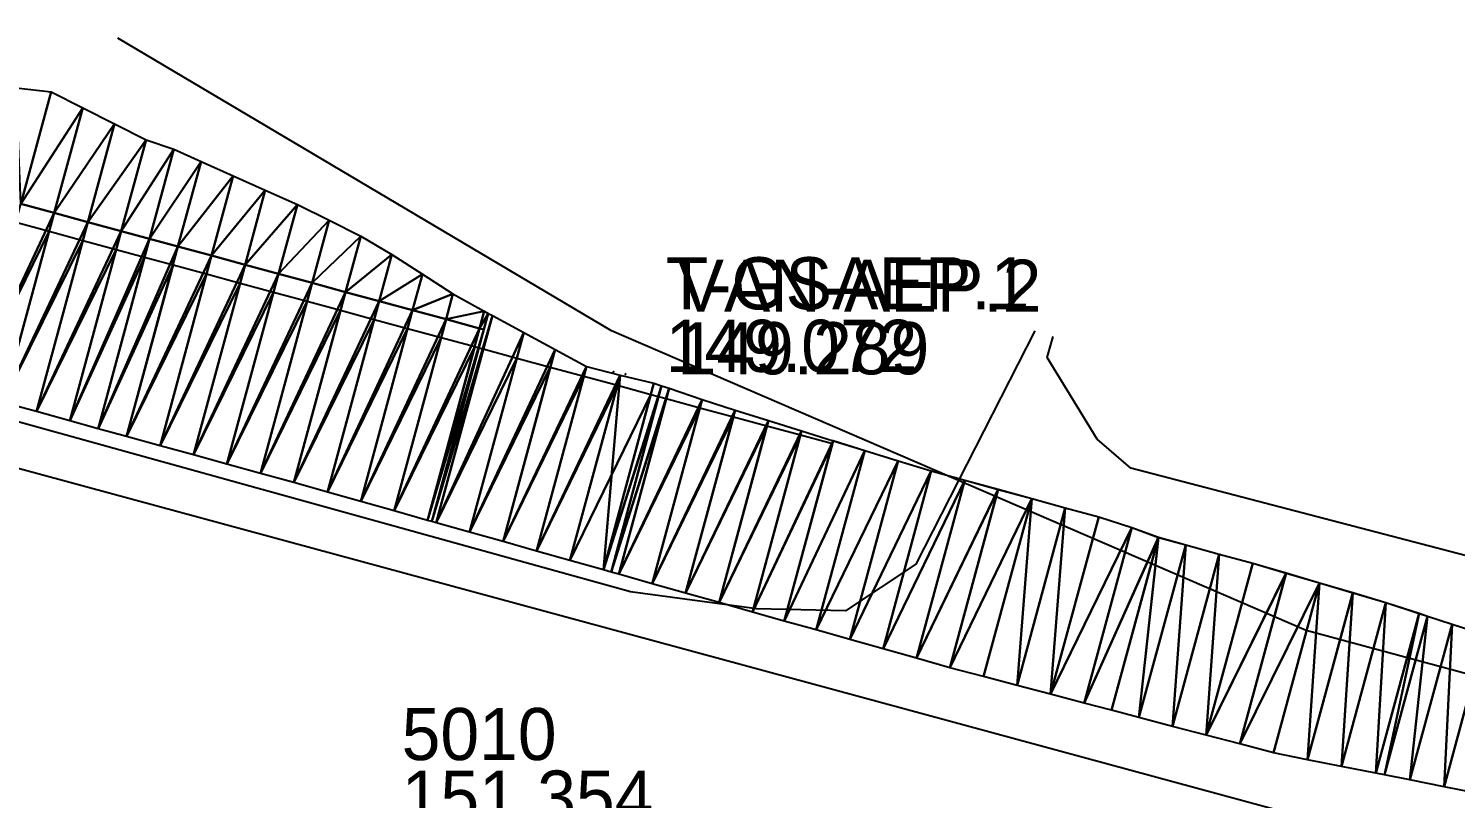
# Model space of a CAD drawing. Header units: metres. Extents: x 1882598 to 1885460, y 3171405 to 3171756.
# Drawn here: x 1884111.3 to 1884152.39, y 3171597.11 to 3171619.27 of the extents above; entities that cross this region are included whole.
import ezdxf

# ---------------------------------------------------------------- set-up
doc = ezdxf.new("R2010")
doc.units = ezdxf.units.M
doc.header["$MEASUREMENT"] = 0
doc.layers.add('00DR-R_HTA_Cl A', color=7, linetype='Continuous', true_color=0xcc0000)
doc.layers.add('Triangles surfaces projet', color=7, linetype='Continuous', true_color=0x848484)
for name, color, linetype in [('Ass - 29_EP IndA - Polyligne fil d_eau', 5, 'Continuous'), ('pntelev', 2, 'Continuous'), ('pntno', 3, 'Continuous'), ('Route - 27-28_RD561 IndG - Axe', 1, 'Continuous')]:
    doc.layers.add(name, color=color, linetype=linetype)

msp = doc.modelspace()

# ---------------------------------------------------------------- linework, layer by layer
for p in [(1884128.142, 3171609.387, 149.072), (1884128.484, 3171609.317, 149.289)]:
    msp.add_point(p)
at = {"layer": '00DR-R_HTA_Cl A'}
for points in [[(1884140.277, 3171610.57, 149.882), (1884136.851, 3171603.855, 149.912), (1884134.819, 3171602.511, 149.943), (1884132.256, 3171602.571, 150.138), (1884128.626, 3171603.053, 150.295), (1884107.67, 3171608.875, 150.512), (1884091.849, 3171613.414, 150.792), (1884073.796, 3171618.552, 150.837), (1884047.812, 3171625.888, 151.097), (1884023.878, 3171632.74, 151.242), (1884015.443, 3171635.257, 151.2), (1884008.357, 3171637.466, 151.195), (1884002.02, 3171639.346, 151.252), (1883996.948, 3171640.747, 151.278), (1883973.83, 3171647.563, 151.576), (1883938.033, 3171657.516, 151.837), (1883928.705, 3171660.207, 152.712)], [(1884474.923, 3171538.231, 151.553), (1884466.633, 3171542.768, 150.231), (1884459.923, 3171543.1, 150.188), (1884455.015, 3171543.499, 150.408), (1884305.041, 3171567.617, 149.86), (1884301.965, 3171568.264, 150.033), (1884294.126, 3171571.412, 150.29), (1884284.148, 3171573.469, 150.247), (1884275.049, 3171575.164, 150.223), (1884267.316, 3171576.703, 150.284), (1884261.119, 3171578.138, 150.314), (1884244.06, 3171583.571, 149.844), (1884240.424, 3171584.486, 149.763), (1884232.902, 3171586.519, 149.756), (1884221.492, 3171588.982, 149.993), (1884219.336, 3171587.253, 149.943), (1884211.396, 3171588.405, 150.219), (1884206.944, 3171589.932, 150.611), (1884143.037, 3171606.619, 149.729), (1884142.069, 3171607.454, 149.847), (1884140.625, 3171609.798, 149.801), (1884140.798, 3171610.401, 149.853)]]:
    msp.add_polyline3d(points, dxfattribs=at)
at = {"layer": 'Ass - 29_EP IndA - Polyligne fil d_eau'}
msp.add_line((1884128.085, 3171610.57, 147.976), (1884113.865, 3171618.988, 147.78), dxfattribs=at)
msp.add_polyline3d([(1884211.215, 3171571.384, 148.45), (1884195.152, 3171589.59, 148.321), (1884164.893, 3171597.401, 148.172), (1884148.089, 3171601.948, 148.085), (1884128.085, 3171610.57, 147.976)], dxfattribs=at)
at = {"layer": 'Route - 27-28_RD561 IndG - Axe'}
msp.add_line((1883921.327, 3171658.024), (1884164.823, 3171592.026), dxfattribs=at)
at = {"layer": 'Triangles surfaces projet'}
for points in [[(1884110.94, 3171617.565, 148.415), (1884111.945, 3171617.45, 148.307), (1884111.069, 3171614.222, 150.537), (1884110.94, 3171617.565, 148.415)], [(1884112.856, 3171616.989, 148.438), (1884111.069, 3171614.222, 150.537), (1884111.945, 3171617.45, 148.307), (1884112.856, 3171616.989, 148.438)], [(1884111.069, 3171614.222, 150.537), (1884112.856, 3171616.989, 148.438), (1884112.035, 3171613.96, 150.53), (1884111.069, 3171614.222, 150.537)], [(1884112.035, 3171613.96, 150.53), (1884112.856, 3171616.989, 148.438), (1884113.767, 3171616.528, 148.569), (1884112.035, 3171613.96, 150.53)], [(1884113.767, 3171616.528, 148.569), (1884113, 3171613.699, 150.523), (1884112.035, 3171613.96, 150.53), (1884113.767, 3171616.528, 148.569)], [(1884113.767, 3171616.528, 148.569), (1884114.678, 3171616.066, 148.7), (1884113, 3171613.699, 150.523), (1884113.767, 3171616.528, 148.569)], [(1884113, 3171613.699, 150.523), (1884114.678, 3171616.066, 148.7), (1884113.965, 3171613.437, 150.516), (1884113, 3171613.699, 150.523)], [(1884115.481, 3171615.796, 148.727), (1884113.965, 3171613.437, 150.516), (1884114.678, 3171616.066, 148.7), (1884115.481, 3171615.796, 148.727)], [(1884114.782, 3171613.216, 150.51), (1884113.965, 3171613.437, 150.516), (1884115.481, 3171615.796, 148.727), (1884114.782, 3171613.216, 150.51)], [(1884116.263, 3171615.446, 148.81), (1884114.782, 3171613.216, 150.51), (1884115.481, 3171615.796, 148.727), (1884116.263, 3171615.446, 148.81)], [(1884114.782, 3171613.216, 150.51), (1884116.263, 3171615.446, 148.81), (1884115.599, 3171612.994, 150.504), (1884114.782, 3171613.216, 150.51)], [(1884115.599, 3171612.994, 150.504), (1884116.263, 3171615.446, 148.81), (1884117.187, 3171615.033, 148.907), (1884115.599, 3171612.994, 150.504)], [(1884117.187, 3171615.033, 148.907), (1884116.564, 3171612.733, 150.497), (1884115.599, 3171612.994, 150.504), (1884117.187, 3171615.033, 148.907)], [(1884116.564, 3171612.733, 150.497), (1884117.187, 3171615.033, 148.907), (1884118.112, 3171614.62, 149.005), (1884116.564, 3171612.733, 150.497)], [(1884118.112, 3171614.62, 149.005), (1884117.529, 3171612.471, 150.49), (1884116.564, 3171612.733, 150.497), (1884118.112, 3171614.62, 149.005)], [(1884119.036, 3171614.207, 149.103), (1884117.529, 3171612.471, 150.49), (1884118.112, 3171614.62, 149.005), (1884119.036, 3171614.207, 149.103)], [(1884111.069, 3171614.222, 150.537), (1884112.035, 3171613.96, 150.53), (1884109.592, 3171608.772, 150.678), (1884111.069, 3171614.222, 150.537)], [(1884119.036, 3171614.207, 149.103), (1884118.494, 3171612.209, 150.483), (1884117.529, 3171612.471, 150.49), (1884119.036, 3171614.207, 149.103)], [(1884119.036, 3171614.207, 149.103), (1884119.948, 3171613.75, 149.231), (1884118.494, 3171612.209, 150.483), (1884119.036, 3171614.207, 149.103)], [(1884109.592, 3171608.772, 150.678), (1884112.035, 3171613.96, 150.53), (1884110.557, 3171608.507, 150.671), (1884109.592, 3171608.772, 150.678)], [(1884110.557, 3171608.507, 150.671), (1884112.035, 3171613.96, 150.53), (1884113, 3171613.699, 150.523), (1884110.557, 3171608.507, 150.671)], [(1884111.892, 3171613.434, 150.894), (1884109.592, 3171608.772, 151.028), (1884110.927, 3171613.695, 150.901), (1884111.892, 3171613.434, 150.894)], [(1884111.892, 3171613.434, 150.894), (1884110.557, 3171608.507, 151.021), (1884109.592, 3171608.772, 151.028), (1884111.892, 3171613.434, 150.894)], [(1884113, 3171613.699, 150.523), (1884111.521, 3171608.242, 150.664), (1884110.557, 3171608.507, 150.671), (1884113, 3171613.699, 150.523)], [(1884112.857, 3171613.172, 150.886), (1884110.557, 3171608.507, 151.021), (1884111.892, 3171613.434, 150.894), (1884112.857, 3171613.172, 150.886)], [(1884111.521, 3171608.242, 150.664), (1884113, 3171613.699, 150.523), (1884113.965, 3171613.437, 150.516), (1884111.521, 3171608.242, 150.664)], [(1884111.521, 3171608.242, 150.664), (1884113.965, 3171613.437, 150.516), (1884112.485, 3171607.976, 150.657), (1884111.521, 3171608.242, 150.664)], [(1884113.965, 3171613.437, 150.516), (1884114.782, 3171613.216, 150.51), (1884112.485, 3171607.976, 150.657), (1884113.965, 3171613.437, 150.516)], [(1884118.494, 3171612.209, 150.483), (1884119.948, 3171613.75, 149.231), (1884119.459, 3171611.948, 150.475), (1884118.494, 3171612.209, 150.483)], [(1884119.948, 3171613.75, 149.231), (1884120.86, 3171613.294, 149.358), (1884119.459, 3171611.948, 150.475), (1884119.948, 3171613.75, 149.231)], [(1884110.557, 3171608.507, 151.021), (1884112.857, 3171613.172, 150.886), (1884111.521, 3171608.242, 151.014), (1884110.557, 3171608.507, 151.021)], [(1884113.822, 3171612.911, 150.879), (1884111.521, 3171608.242, 151.014), (1884112.857, 3171613.172, 150.886), (1884113.822, 3171612.911, 150.879)], [(1884112.485, 3171607.976, 150.657), (1884114.782, 3171613.216, 150.51), (1884113.301, 3171607.752, 150.651), (1884112.485, 3171607.976, 150.657)], [(1884113.301, 3171607.752, 150.651), (1884114.782, 3171613.216, 150.51), (1884115.599, 3171612.994, 150.504), (1884113.301, 3171607.752, 150.651)], [(1884113.301, 3171607.752, 150.651), (1884115.599, 3171612.994, 150.504), (1884114.117, 3171607.528, 150.645), (1884113.301, 3171607.752, 150.651)], [(1884114.117, 3171607.528, 150.645), (1884115.599, 3171612.994, 150.504), (1884116.564, 3171612.733, 150.497), (1884114.117, 3171607.528, 150.645)], [(1884120.424, 3171611.686, 150.468), (1884119.459, 3171611.948, 150.475), (1884120.86, 3171613.294, 149.358), (1884120.424, 3171611.686, 150.468)], [(1884121.754, 3171612.77, 149.532), (1884120.424, 3171611.686, 150.468), (1884120.86, 3171613.294, 149.358), (1884121.754, 3171612.77, 149.532)], [(1884111.521, 3171608.242, 151.014), (1884113.822, 3171612.911, 150.879), (1884112.485, 3171607.976, 151.007), (1884111.521, 3171608.242, 151.014)], [(1884114.639, 3171612.689, 150.873), (1884112.485, 3171607.976, 151.007), (1884113.822, 3171612.911, 150.879), (1884114.639, 3171612.689, 150.873)], [(1884112.485, 3171607.976, 151.007), (1884114.639, 3171612.689, 150.873), (1884113.301, 3171607.752, 151.001), (1884112.485, 3171607.976, 151.007)], [(1884115.456, 3171612.468, 150.867), (1884113.301, 3171607.752, 151.001), (1884114.639, 3171612.689, 150.873), (1884115.456, 3171612.468, 150.867)], [(1884114.117, 3171607.528, 150.645), (1884116.564, 3171612.733, 150.497), (1884115.081, 3171607.262, 150.638), (1884114.117, 3171607.528, 150.645)], [(1884115.081, 3171607.262, 150.638), (1884116.564, 3171612.733, 150.497), (1884117.529, 3171612.471, 150.49), (1884115.081, 3171607.262, 150.638)], [(1884120.424, 3171611.686, 150.468), (1884121.754, 3171612.77, 149.532), (1884121.39, 3171611.425, 150.461), (1884120.424, 3171611.686, 150.468)], [(1884122.636, 3171612.201, 149.737), (1884121.39, 3171611.425, 150.461), (1884121.754, 3171612.77, 149.532), (1884122.636, 3171612.201, 149.737)], [(1884113.301, 3171607.752, 151.001), (1884115.456, 3171612.468, 150.867), (1884114.117, 3171607.528, 150.995), (1884113.301, 3171607.752, 151.001)], [(1884116.421, 3171612.206, 150.86), (1884114.117, 3171607.528, 150.995), (1884115.456, 3171612.468, 150.867), (1884116.421, 3171612.206, 150.86)], [(1884114.117, 3171607.528, 150.995), (1884116.421, 3171612.206, 150.86), (1884115.081, 3171607.262, 150.988), (1884114.117, 3171607.528, 150.995)], [(1884115.081, 3171607.262, 150.638), (1884117.529, 3171612.471, 150.49), (1884116.045, 3171606.997, 150.631), (1884115.081, 3171607.262, 150.638)], [(1884117.386, 3171611.945, 150.853), (1884115.081, 3171607.262, 150.988), (1884116.421, 3171612.206, 150.86), (1884117.386, 3171611.945, 150.853)], [(1884117.529, 3171612.471, 150.49), (1884118.494, 3171612.209, 150.483), (1884116.045, 3171606.997, 150.631), (1884117.529, 3171612.471, 150.49)], [(1884118.494, 3171612.209, 150.483), (1884117.01, 3171606.732, 150.624), (1884116.045, 3171606.997, 150.631), (1884118.494, 3171612.209, 150.483)], [(1884117.01, 3171606.732, 150.624), (1884118.494, 3171612.209, 150.483), (1884119.459, 3171611.948, 150.475), (1884117.01, 3171606.732, 150.624)], [(1884122.355, 3171611.163, 150.454), (1884121.39, 3171611.425, 150.461), (1884122.636, 3171612.201, 149.737), (1884122.355, 3171611.163, 150.454)], [(1884123.518, 3171611.633, 149.942), (1884122.355, 3171611.163, 150.454), (1884122.636, 3171612.201, 149.737), (1884123.518, 3171611.633, 149.942)], [(1884115.081, 3171607.262, 150.988), (1884117.386, 3171611.945, 150.853), (1884116.045, 3171606.997, 150.981), (1884115.081, 3171607.262, 150.988)], [(1884118.351, 3171611.683, 150.846), (1884116.045, 3171606.997, 150.981), (1884117.386, 3171611.945, 150.853), (1884118.351, 3171611.683, 150.846)], [(1884117.01, 3171606.732, 150.624), (1884119.459, 3171611.948, 150.475), (1884117.974, 3171606.467, 150.617), (1884117.01, 3171606.732, 150.624)], [(1884117.974, 3171606.467, 150.617), (1884119.459, 3171611.948, 150.475), (1884120.424, 3171611.686, 150.468), (1884117.974, 3171606.467, 150.617)], [(1884116.045, 3171606.997, 150.981), (1884118.351, 3171611.683, 150.846), (1884117.01, 3171606.732, 150.974), (1884116.045, 3171606.997, 150.981)], [(1884119.317, 3171611.421, 150.839), (1884117.01, 3171606.732, 150.974), (1884118.351, 3171611.683, 150.846), (1884119.317, 3171611.421, 150.839)], [(1884117.01, 3171606.732, 150.974), (1884119.317, 3171611.421, 150.839), (1884117.974, 3171606.467, 150.967), (1884117.01, 3171606.732, 150.974)], [(1884118.937, 3171606.199, 150.611), (1884117.974, 3171606.467, 150.617), (1884120.424, 3171611.686, 150.468), (1884118.937, 3171606.199, 150.611)], [(1884120.282, 3171611.16, 150.832), (1884117.974, 3171606.467, 150.967), (1884119.317, 3171611.421, 150.839), (1884120.282, 3171611.16, 150.832)], [(1884121.39, 3171611.425, 150.461), (1884118.937, 3171606.199, 150.611), (1884120.424, 3171611.686, 150.468), (1884121.39, 3171611.425, 150.461)], [(1884118.937, 3171606.199, 150.611), (1884121.39, 3171611.425, 150.461), (1884119.9, 3171605.928, 150.604), (1884118.937, 3171606.199, 150.611)], [(1884121.39, 3171611.425, 150.461), (1884122.355, 3171611.163, 150.454), (1884119.9, 3171605.928, 150.604), (1884121.39, 3171611.425, 150.461)], [(1884122.355, 3171611.163, 150.454), (1884123.518, 3171611.633, 149.942), (1884123.32, 3171610.901, 150.447), (1884122.355, 3171611.163, 150.454)], [(1884123.32, 3171610.901, 150.447), (1884123.518, 3171611.633, 149.942), (1884124.419, 3171611.134, 150.099), (1884123.32, 3171610.901, 150.447)], [(1884120.282, 3171611.16, 150.832), (1884118.937, 3171606.199, 150.961), (1884117.974, 3171606.467, 150.967), (1884120.282, 3171611.16, 150.832)], [(1884121.247, 3171610.898, 150.825), (1884118.937, 3171606.199, 150.961), (1884120.282, 3171611.16, 150.832), (1884121.247, 3171610.898, 150.825)], [(1884121.247, 3171610.898, 150.825), (1884119.9, 3171605.928, 150.954), (1884118.937, 3171606.199, 150.961), (1884121.247, 3171610.898, 150.825)], [(1884122.355, 3171611.163, 150.454), (1884120.862, 3171605.657, 150.597), (1884119.9, 3171605.928, 150.604), (1884122.355, 3171611.163, 150.454)], [(1884122.212, 3171610.637, 150.818), (1884119.9, 3171605.928, 150.954), (1884121.247, 3171610.898, 150.825), (1884122.212, 3171610.637, 150.818)], [(1884123.32, 3171610.901, 150.447), (1884120.862, 3171605.657, 150.597), (1884122.355, 3171611.163, 150.454), (1884123.32, 3171610.901, 150.447)], [(1884120.862, 3171605.657, 150.597), (1884123.32, 3171610.901, 150.447), (1884121.825, 3171605.385, 150.59), (1884120.862, 3171605.657, 150.597)], [(1884124.285, 3171610.64, 150.44), (1884121.825, 3171605.385, 150.59), (1884123.32, 3171610.901, 150.447), (1884124.285, 3171610.64, 150.44)], [(1884124.409, 3171610.606, 150.439), (1884124.535, 3171611.071, 150.118), (1884122.911, 3171605.079, 150.582), (1884124.409, 3171610.606, 150.439)], [(1884122.911, 3171605.079, 150.582), (1884124.535, 3171611.071, 150.118), (1884124.652, 3171611.009, 150.427), (1884122.911, 3171605.079, 150.582)], [(1884122.911, 3171605.079, 150.582), (1884124.652, 3171611.009, 150.427), (1884123.035, 3171605.044, 150.581), (1884122.911, 3171605.079, 150.582)], [(1884124.652, 3171611.009, 150.427), (1884125.556, 3171610.521, 150.426), (1884123.035, 3171605.044, 150.581), (1884124.652, 3171611.009, 150.427)], [(1884123.32, 3171610.901, 150.447), (1884124.419, 3171611.134, 150.099), (1884124.285, 3171610.64, 150.44), (1884123.32, 3171610.901, 150.447)], [(1884124.285, 3171610.64, 150.44), (1884124.419, 3171611.134, 150.099), (1884124.535, 3171611.071, 150.118), (1884124.285, 3171610.64, 150.44)], [(1884124.409, 3171610.606, 150.439), (1884124.285, 3171610.64, 150.44), (1884124.535, 3171611.071, 150.118), (1884124.409, 3171610.606, 150.439)], [(1884122.212, 3171610.637, 150.818), (1884120.862, 3171605.657, 150.947), (1884119.9, 3171605.928, 150.954), (1884122.212, 3171610.637, 150.818)], [(1884123.177, 3171610.375, 150.811), (1884120.862, 3171605.657, 150.947), (1884122.212, 3171610.637, 150.818), (1884123.177, 3171610.375, 150.811)], [(1884124.285, 3171610.64, 150.44), (1884122.787, 3171605.114, 150.583), (1884121.825, 3171605.385, 150.59), (1884124.285, 3171610.64, 150.44)], [(1884124.409, 3171610.606, 150.439), (1884122.787, 3171605.114, 150.583), (1884124.285, 3171610.64, 150.44), (1884124.409, 3171610.606, 150.439)], [(1884122.787, 3171605.114, 150.583), (1884124.409, 3171610.606, 150.439), (1884122.911, 3171605.079, 150.582), (1884122.787, 3171605.114, 150.583)], [(1884123.998, 3171604.773, 150.575), (1884123.035, 3171605.044, 150.581), (1884125.556, 3171610.521, 150.426), (1884123.998, 3171604.773, 150.575)], [(1884123.998, 3171604.773, 150.575), (1884125.556, 3171610.521, 150.426), (1884126.46, 3171610.033, 150.425), (1884123.998, 3171604.773, 150.575)], [(1884123.177, 3171610.375, 150.811), (1884121.825, 3171605.385, 150.94), (1884120.862, 3171605.657, 150.947), (1884123.177, 3171610.375, 150.811)], [(1884124.143, 3171610.113, 150.804), (1884121.825, 3171605.385, 150.94), (1884123.177, 3171610.375, 150.811), (1884124.143, 3171610.113, 150.804)], [(1884124.143, 3171610.113, 150.804), (1884122.787, 3171605.114, 150.933), (1884121.825, 3171605.385, 150.94), (1884124.143, 3171610.113, 150.804)], [(1884124.267, 3171610.08, 150.803), (1884122.787, 3171605.114, 150.933), (1884124.143, 3171610.113, 150.804), (1884124.267, 3171610.08, 150.803)], [(1884124.267, 3171610.08, 150.803), (1884122.911, 3171605.079, 150.932), (1884122.787, 3171605.114, 150.933), (1884124.267, 3171610.08, 150.803)], [(1884124.391, 3171610.046, 150.802), (1884122.911, 3171605.079, 150.932), (1884124.267, 3171610.08, 150.803), (1884124.391, 3171610.046, 150.802)], [(1884124.391, 3171610.046, 150.802), (1884123.035, 3171605.044, 150.931), (1884122.911, 3171605.079, 150.932), (1884124.391, 3171610.046, 150.802)], [(1884125.356, 3171609.784, 150.795), (1884123.035, 3171605.044, 150.931), (1884124.391, 3171610.046, 150.802), (1884125.356, 3171609.784, 150.795)], [(1884125.356, 3171609.784, 150.795), (1884123.998, 3171604.773, 150.925), (1884123.035, 3171605.044, 150.931), (1884125.356, 3171609.784, 150.795)], [(1884124.96, 3171604.502, 150.568), (1884123.998, 3171604.773, 150.575), (1884126.46, 3171610.033, 150.425), (1884124.96, 3171604.502, 150.568)], [(1884126.321, 3171609.523, 150.788), (1884123.998, 3171604.773, 150.925), (1884125.356, 3171609.784, 150.795), (1884126.321, 3171609.523, 150.788)], [(1884124.96, 3171604.502, 150.568), (1884126.46, 3171610.033, 150.425), (1884127.363, 3171609.544, 150.423), (1884124.96, 3171604.502, 150.568)], [(1884126.321, 3171609.523, 150.788), (1884124.96, 3171604.502, 150.918), (1884123.998, 3171604.773, 150.925), (1884126.321, 3171609.523, 150.788)], [(1884127.363, 3171609.544, 150.423), (1884125.923, 3171604.231, 150.561), (1884124.96, 3171604.502, 150.568), (1884127.363, 3171609.544, 150.423)], [(1884127.287, 3171609.261, 150.781), (1884124.96, 3171604.502, 150.918), (1884126.321, 3171609.523, 150.788), (1884127.287, 3171609.261, 150.781)], [(1884127.287, 3171609.261, 150.781), (1884125.923, 3171604.231, 150.911), (1884124.96, 3171604.502, 150.918), (1884127.287, 3171609.261, 150.781)], [(1884125.923, 3171604.231, 150.561), (1884127.363, 3171609.544, 150.423), (1884128.33, 3171609.289, 150.416), (1884125.923, 3171604.231, 150.561)], [(1884125.923, 3171604.231, 150.561), (1884128.33, 3171609.289, 150.416), (1884126.886, 3171603.959, 150.554), (1884125.923, 3171604.231, 150.561)], [(1884128.252, 3171609, 150.774), (1884125.923, 3171604.231, 150.911), (1884127.287, 3171609.261, 150.781), (1884128.252, 3171609, 150.774)], [(1884126.886, 3171603.959, 150.554), (1884128.33, 3171609.289, 150.416), (1884127.848, 3171603.688, 150.547), (1884126.886, 3171603.959, 150.554)], [(1884129.305, 3171609.063, 150.408), (1884127.848, 3171603.688, 150.547), (1884128.33, 3171609.289, 150.416), (1884129.305, 3171609.063, 150.408)], [(1884128.252, 3171609, 150.774), (1884126.886, 3171603.959, 150.904), (1884125.923, 3171604.231, 150.911), (1884128.252, 3171609, 150.774)], [(1884129.217, 3171608.738, 150.767), (1884126.886, 3171603.959, 150.904), (1884128.252, 3171609, 150.774), (1884129.217, 3171608.738, 150.767)], [(1884129.524, 3171608.989, 150.407), (1884127.848, 3171603.688, 150.547), (1884129.305, 3171609.063, 150.408), (1884129.524, 3171608.989, 150.407)], [(1884127.848, 3171603.688, 150.547), (1884129.524, 3171608.989, 150.407), (1884128.07, 3171603.625, 150.546), (1884127.848, 3171603.688, 150.547)], [(1884129.742, 3171608.916, 150.406), (1884128.07, 3171603.625, 150.546), (1884129.524, 3171608.989, 150.407), (1884129.742, 3171608.916, 150.406)], [(1884129.742, 3171608.916, 150.406), (1884128.292, 3171603.563, 150.544), (1884128.07, 3171603.625, 150.546), (1884129.742, 3171608.916, 150.406)], [(1884129.742, 3171608.916, 150.406), (1884130.692, 3171608.595, 150.4), (1884128.292, 3171603.563, 150.544), (1884129.742, 3171608.916, 150.406)], [(1884129.217, 3171608.738, 150.767), (1884127.848, 3171603.688, 150.897), (1884126.886, 3171603.959, 150.904), (1884129.217, 3171608.738, 150.767)], [(1884129.439, 3171608.678, 150.765), (1884127.848, 3171603.688, 150.897), (1884129.217, 3171608.738, 150.767), (1884129.439, 3171608.678, 150.765)], [(1884127.848, 3171603.688, 150.897), (1884129.439, 3171608.678, 150.765), (1884128.07, 3171603.625, 150.896), (1884127.848, 3171603.688, 150.897)], [(1884129.662, 3171608.618, 150.763), (1884128.07, 3171603.625, 150.896), (1884129.439, 3171608.678, 150.765), (1884129.662, 3171608.618, 150.763)], [(1884128.07, 3171603.625, 150.896), (1884129.662, 3171608.618, 150.763), (1884128.292, 3171603.563, 150.894), (1884128.07, 3171603.625, 150.896)], [(1884130.627, 3171608.356, 150.756), (1884128.292, 3171603.563, 150.894), (1884129.662, 3171608.618, 150.763), (1884130.627, 3171608.356, 150.756)], [(1884128.292, 3171603.563, 150.544), (1884130.692, 3171608.595, 150.4), (1884129.254, 3171603.291, 150.537), (1884128.292, 3171603.563, 150.544)], [(1884130.692, 3171608.595, 150.4), (1884131.644, 3171608.287, 150.394), (1884129.254, 3171603.291, 150.537), (1884130.692, 3171608.595, 150.4)], [(1884128.292, 3171603.563, 150.894), (1884130.627, 3171608.356, 150.756), (1884129.254, 3171603.291, 150.887), (1884128.292, 3171603.563, 150.894)], [(1884131.592, 3171608.094, 150.749), (1884129.254, 3171603.291, 150.887), (1884130.627, 3171608.356, 150.756), (1884131.592, 3171608.094, 150.749)], [(1884129.254, 3171603.291, 150.537), (1884131.644, 3171608.287, 150.394), (1884130.217, 3171603.02, 150.531), (1884129.254, 3171603.291, 150.537)], [(1884129.254, 3171603.291, 150.887), (1884131.592, 3171608.094, 150.749), (1884130.217, 3171603.02, 150.881), (1884129.254, 3171603.291, 150.887)], [(1884131.644, 3171608.287, 150.394), (1884132.6, 3171607.989, 150.388), (1884130.217, 3171603.02, 150.531), (1884131.644, 3171608.287, 150.394)], [(1884132.557, 3171607.833, 150.742), (1884130.217, 3171603.02, 150.881), (1884131.592, 3171608.094, 150.749), (1884132.557, 3171607.833, 150.742)], [(1884131.179, 3171602.748, 150.524), (1884130.217, 3171603.02, 150.531), (1884132.6, 3171607.989, 150.388), (1884131.179, 3171602.748, 150.524)], [(1884130.217, 3171603.02, 150.881), (1884132.557, 3171607.833, 150.742), (1884131.179, 3171602.748, 150.874), (1884130.217, 3171603.02, 150.881)], [(1884132.6, 3171607.989, 150.388), (1884133.555, 3171607.691, 150.382), (1884131.179, 3171602.748, 150.524), (1884132.6, 3171607.989, 150.388)], [(1884133.522, 3171607.571, 150.735), (1884131.179, 3171602.748, 150.874), (1884132.557, 3171607.833, 150.742), (1884133.522, 3171607.571, 150.735)], [(1884131.179, 3171602.748, 150.524), (1884133.555, 3171607.691, 150.382), (1884132.142, 3171602.476, 150.517), (1884131.179, 3171602.748, 150.524)], [(1884134.467, 3171607.407, 150.376), (1884132.142, 3171602.476, 150.517), (1884133.555, 3171607.691, 150.382), (1884134.467, 3171607.407, 150.376)], [(1884131.179, 3171602.748, 150.874), (1884133.522, 3171607.571, 150.735), (1884132.142, 3171602.476, 150.867), (1884131.179, 3171602.748, 150.874)], [(1884133.522, 3171607.571, 150.735), (1884134.444, 3171607.321, 150.728), (1884132.142, 3171602.476, 150.867), (1884133.522, 3171607.571, 150.735)], [(1884134.467, 3171607.407, 150.376), (1884133.06, 3171602.217, 150.51), (1884132.142, 3171602.476, 150.517), (1884134.467, 3171607.407, 150.376)], [(1884134.444, 3171607.321, 150.728), (1884133.06, 3171602.217, 150.86), (1884132.142, 3171602.476, 150.867), (1884134.444, 3171607.321, 150.728)], [(1884134.467, 3171607.408, 150.726), (1884133.06, 3171602.217, 150.86), (1884134.444, 3171607.321, 150.728), (1884134.467, 3171607.408, 150.726)], [(1884133.06, 3171602.217, 150.86), (1884134.467, 3171607.408, 150.726), (1884135.379, 3171607.123, 150.72), (1884133.06, 3171602.217, 150.86)], [(1884134.467, 3171607.407, 150.376), (1884135.379, 3171607.122, 150.37), (1884133.06, 3171602.217, 150.51), (1884134.467, 3171607.407, 150.376)], [(1884133.979, 3171601.958, 150.854), (1884133.06, 3171602.217, 150.86), (1884135.379, 3171607.123, 150.72), (1884133.979, 3171601.958, 150.854)], [(1884135.379, 3171607.122, 150.37), (1884133.979, 3171601.958, 150.504), (1884133.06, 3171602.217, 150.51), (1884135.379, 3171607.122, 150.37)], [(1884136.334, 3171606.825, 150.714), (1884133.979, 3171601.958, 150.854), (1884135.379, 3171607.123, 150.72), (1884136.334, 3171606.825, 150.714)], [(1884133.979, 3171601.958, 150.504), (1884135.379, 3171607.122, 150.37), (1884136.334, 3171606.823, 150.364), (1884133.979, 3171601.958, 150.504)], [(1884136.334, 3171606.825, 150.714), (1884134.942, 3171601.686, 150.847), (1884133.979, 3171601.958, 150.854), (1884136.334, 3171606.825, 150.714)], [(1884136.334, 3171606.823, 150.364), (1884134.942, 3171601.686, 150.497), (1884133.979, 3171601.958, 150.504), (1884136.334, 3171606.823, 150.364)], [(1884137.293, 3171606.539, 150.708), (1884134.942, 3171601.686, 150.847), (1884136.334, 3171606.825, 150.714), (1884137.293, 3171606.539, 150.708)], [(1884136.334, 3171606.823, 150.364), (1884137.293, 3171606.538, 150.358), (1884134.942, 3171601.686, 150.497), (1884136.334, 3171606.823, 150.364)], [(1884137.293, 3171606.539, 150.708), (1884135.904, 3171601.415, 150.84), (1884134.942, 3171601.686, 150.847), (1884137.293, 3171606.539, 150.708)], [(1884134.942, 3171601.686, 150.497), (1884137.293, 3171606.538, 150.358), (1884135.904, 3171601.415, 150.49), (1884134.942, 3171601.686, 150.497)], [(1884138.257, 3171606.273, 150.701), (1884135.904, 3171601.415, 150.84), (1884137.293, 3171606.539, 150.708), (1884138.257, 3171606.273, 150.701)], [(1884138.257, 3171606.272, 150.351), (1884135.904, 3171601.415, 150.49), (1884137.293, 3171606.538, 150.358), (1884138.257, 3171606.272, 150.351)], [(1884138.257, 3171606.273, 150.701), (1884136.866, 3171601.143, 150.833), (1884135.904, 3171601.415, 150.84), (1884138.257, 3171606.273, 150.701)], [(1884136.866, 3171601.143, 150.483), (1884135.904, 3171601.415, 150.49), (1884138.257, 3171606.272, 150.351), (1884136.866, 3171601.143, 150.483)], [(1884139.221, 3171606.007, 150.694), (1884136.866, 3171601.143, 150.833), (1884138.257, 3171606.273, 150.701), (1884139.221, 3171606.007, 150.694)], [(1884139.221, 3171606.006, 150.344), (1884136.866, 3171601.143, 150.483), (1884138.257, 3171606.272, 150.351), (1884139.221, 3171606.006, 150.344)], [(1884137.829, 3171600.871, 150.827), (1884136.866, 3171601.143, 150.833), (1884139.221, 3171606.007, 150.694), (1884137.829, 3171600.871, 150.827)], [(1884139.221, 3171606.006, 150.344), (1884137.829, 3171600.871, 150.477), (1884136.866, 3171601.143, 150.483), (1884139.221, 3171606.006, 150.344)], [(1884140.184, 3171605.74, 150.687), (1884137.829, 3171600.871, 150.827), (1884139.221, 3171606.007, 150.694), (1884140.184, 3171605.74, 150.687)], [(1884137.829, 3171600.871, 150.477), (1884139.221, 3171606.006, 150.344), (1884140.184, 3171605.738, 150.337), (1884137.829, 3171600.871, 150.477)], [(1884138.796, 3171600.616, 150.819), (1884137.829, 3171600.871, 150.827), (1884140.184, 3171605.74, 150.687), (1884138.796, 3171600.616, 150.819)], [(1884140.184, 3171605.738, 150.337), (1884138.796, 3171600.616, 150.469), (1884137.829, 3171600.871, 150.477), (1884140.184, 3171605.738, 150.337)], [(1884140.184, 3171605.74, 150.687), (1884139.763, 3171600.361, 150.812), (1884138.796, 3171600.616, 150.819), (1884140.184, 3171605.74, 150.687)], [(1884140.184, 3171605.738, 150.337), (1884139.763, 3171600.361, 150.462), (1884138.796, 3171600.616, 150.469), (1884140.184, 3171605.738, 150.337)], [(1884141.148, 3171605.473, 150.68), (1884139.763, 3171600.361, 150.812), (1884140.184, 3171605.74, 150.687), (1884141.148, 3171605.473, 150.68)], [(1884140.184, 3171605.738, 150.337), (1884141.148, 3171605.471, 150.33), (1884139.763, 3171600.361, 150.462), (1884140.184, 3171605.738, 150.337)], [(1884141.148, 3171605.473, 150.68), (1884140.73, 3171600.107, 150.805), (1884139.763, 3171600.361, 150.812), (1884141.148, 3171605.473, 150.68)], [(1884140.73, 3171600.107, 150.455), (1884139.763, 3171600.361, 150.462), (1884141.148, 3171605.471, 150.33), (1884140.73, 3171600.107, 150.455)], [(1884142.115, 3171605.218, 150.673), (1884140.73, 3171600.107, 150.805), (1884141.148, 3171605.473, 150.68), (1884142.115, 3171605.218, 150.673)], [(1884141.148, 3171605.471, 150.33), (1884142.115, 3171605.216, 150.323), (1884140.73, 3171600.107, 150.455), (1884141.148, 3171605.471, 150.33)], [(1884143.067, 3171604.907, 150.667), (1884140.73, 3171600.107, 150.805), (1884142.115, 3171605.218, 150.673), (1884143.067, 3171604.907, 150.667)], [(1884140.73, 3171600.107, 150.455), (1884142.115, 3171605.216, 150.323), (1884143.067, 3171604.905, 150.317), (1884140.73, 3171600.107, 150.455)], [(1884143.067, 3171604.907, 150.667), (1884141.697, 3171599.853, 150.798), (1884140.73, 3171600.107, 150.805), (1884143.067, 3171604.907, 150.667)], [(1884140.73, 3171600.107, 150.455), (1884143.067, 3171604.905, 150.317), (1884141.697, 3171599.853, 150.448), (1884140.73, 3171600.107, 150.455)], [(1884143.835, 3171604.627, 150.663), (1884141.697, 3171599.853, 150.798), (1884143.067, 3171604.907, 150.667), (1884143.835, 3171604.627, 150.663)], [(1884143.835, 3171604.625, 150.313), (1884141.697, 3171599.853, 150.448), (1884143.067, 3171604.905, 150.317), (1884143.835, 3171604.625, 150.313)], [(1884143.835, 3171604.627, 150.663), (1884142.486, 3171599.646, 150.792), (1884141.697, 3171599.853, 150.798), (1884143.835, 3171604.627, 150.663)], [(1884142.486, 3171599.646, 150.442), (1884141.697, 3171599.853, 150.448), (1884143.835, 3171604.625, 150.313), (1884142.486, 3171599.646, 150.442)], [(1884143.835, 3171604.627, 150.663), (1884143.274, 3171599.439, 150.786), (1884142.486, 3171599.646, 150.792), (1884143.835, 3171604.627, 150.663)], [(1884142.486, 3171599.646, 150.442), (1884143.835, 3171604.625, 150.313), (1884143.274, 3171599.439, 150.436), (1884142.486, 3171599.646, 150.442)], [(1884144.621, 3171604.41, 150.657), (1884143.274, 3171599.439, 150.786), (1884143.835, 3171604.627, 150.663), (1884144.621, 3171604.41, 150.657)], [(1884143.835, 3171604.625, 150.313), (1884144.621, 3171604.408, 150.307), (1884143.274, 3171599.439, 150.436), (1884143.835, 3171604.625, 150.313)], [(1884144.241, 3171599.185, 150.779), (1884143.274, 3171599.439, 150.786), (1884144.621, 3171604.41, 150.657), (1884144.241, 3171599.185, 150.779)], [(1884144.241, 3171599.185, 150.429), (1884143.274, 3171599.439, 150.436), (1884144.621, 3171604.408, 150.307), (1884144.241, 3171599.185, 150.429)], [(1884145.585, 3171604.144, 150.65), (1884144.241, 3171599.185, 150.779), (1884144.621, 3171604.41, 150.657), (1884145.585, 3171604.144, 150.65)], [(1884145.585, 3171604.143, 150.3), (1884144.241, 3171599.185, 150.429), (1884144.621, 3171604.408, 150.307), (1884145.585, 3171604.143, 150.3)], [(1884145.208, 3171598.931, 150.771), (1884144.241, 3171599.185, 150.779), (1884145.585, 3171604.144, 150.65), (1884145.208, 3171598.931, 150.771)], [(1884144.241, 3171599.185, 150.429), (1884145.585, 3171604.143, 150.3), (1884145.208, 3171598.931, 150.421), (1884144.241, 3171599.185, 150.429)], [(1884146.549, 3171603.879, 150.643), (1884145.208, 3171598.931, 150.771), (1884145.585, 3171604.144, 150.65), (1884146.549, 3171603.879, 150.643)], [(1884146.549, 3171603.877, 150.293), (1884145.208, 3171598.931, 150.421), (1884145.585, 3171604.143, 150.3), (1884146.549, 3171603.877, 150.293)], [(1884147.509, 3171603.599, 150.636), (1884145.208, 3171598.931, 150.771), (1884146.549, 3171603.879, 150.643), (1884147.509, 3171603.599, 150.636)], [(1884147.509, 3171603.597, 150.287), (1884145.208, 3171598.931, 150.421), (1884146.549, 3171603.877, 150.293), (1884147.509, 3171603.597, 150.287)], [(1884146.175, 3171598.677, 150.764), (1884145.208, 3171598.931, 150.771), (1884147.509, 3171603.599, 150.636), (1884146.175, 3171598.677, 150.764)], [(1884146.175, 3171598.677, 150.414), (1884145.208, 3171598.931, 150.421), (1884147.509, 3171603.597, 150.287), (1884146.175, 3171598.677, 150.414)], [(1884148.468, 3171603.313, 150.63), (1884146.175, 3171598.677, 150.764), (1884147.509, 3171603.599, 150.636), (1884148.468, 3171603.313, 150.63)], [(1884147.509, 3171603.597, 150.287), (1884148.468, 3171603.311, 150.28), (1884146.175, 3171598.677, 150.414), (1884147.509, 3171603.597, 150.287)], [(1884147.143, 3171598.423, 150.757), (1884146.175, 3171598.677, 150.764), (1884148.468, 3171603.313, 150.63), (1884147.143, 3171598.423, 150.757)], [(1884146.175, 3171598.677, 150.414), (1884148.468, 3171603.311, 150.28), (1884147.143, 3171598.423, 150.407), (1884146.175, 3171598.677, 150.414)], [(1884148.125, 3171598.226, 150.748), (1884147.143, 3171598.423, 150.757), (1884148.468, 3171603.313, 150.63), (1884148.125, 3171598.226, 150.748)], [(1884148.125, 3171598.226, 150.398), (1884147.143, 3171598.423, 150.407), (1884148.468, 3171603.311, 150.28), (1884148.125, 3171598.226, 150.398)], [(1884149.428, 3171603.033, 150.623), (1884148.125, 3171598.226, 150.748), (1884148.468, 3171603.313, 150.63), (1884149.428, 3171603.033, 150.623)], [(1884149.428, 3171603.031, 150.273), (1884148.125, 3171598.226, 150.398), (1884148.468, 3171603.311, 150.28), (1884149.428, 3171603.031, 150.273)], [(1884149.109, 3171598.032, 150.739), (1884148.125, 3171598.226, 150.748), (1884149.428, 3171603.033, 150.623), (1884149.109, 3171598.032, 150.739)], [(1884149.109, 3171598.032, 150.389), (1884148.125, 3171598.226, 150.398), (1884149.428, 3171603.031, 150.273), (1884149.109, 3171598.032, 150.389)], [(1884150.387, 3171602.748, 150.617), (1884149.109, 3171598.032, 150.739), (1884149.428, 3171603.033, 150.623), (1884150.387, 3171602.748, 150.617)], [(1884149.428, 3171603.031, 150.273), (1884150.387, 3171602.746, 150.267), (1884149.109, 3171598.032, 150.389), (1884149.428, 3171603.031, 150.273)], [(1884150.092, 3171597.837, 150.73), (1884149.109, 3171598.032, 150.739), (1884150.387, 3171602.748, 150.617), (1884150.092, 3171597.837, 150.73)], [(1884149.109, 3171598.032, 150.389), (1884150.387, 3171602.746, 150.267), (1884150.092, 3171597.837, 150.38), (1884149.109, 3171598.032, 150.389)], [(1884151.339, 3171602.439, 150.611), (1884150.092, 3171597.837, 150.73), (1884150.387, 3171602.748, 150.617), (1884151.339, 3171602.439, 150.611)], [(1884151.339, 3171602.437, 150.261), (1884150.092, 3171597.837, 150.38), (1884150.387, 3171602.746, 150.267), (1884151.339, 3171602.437, 150.261)], [(1884150.343, 3171597.787, 150.728), (1884150.092, 3171597.837, 150.73), (1884151.339, 3171602.439, 150.611), (1884150.343, 3171597.787, 150.728)], [(1884150.092, 3171597.837, 150.38), (1884151.339, 3171602.437, 150.261), (1884150.343, 3171597.787, 150.378), (1884150.092, 3171597.837, 150.38)], [(1884151.583, 3171602.36, 150.61), (1884150.343, 3171597.787, 150.728), (1884151.339, 3171602.439, 150.611), (1884151.583, 3171602.36, 150.61)], [(1884151.582, 3171602.358, 150.26), (1884150.343, 3171597.787, 150.378), (1884151.339, 3171602.437, 150.261), (1884151.582, 3171602.358, 150.26)], [(1884151.583, 3171602.36, 150.61), (1884151.075, 3171597.642, 150.722), (1884150.343, 3171597.787, 150.728), (1884151.583, 3171602.36, 150.61)], [(1884150.343, 3171597.787, 150.378), (1884151.582, 3171602.358, 150.26), (1884151.075, 3171597.642, 150.372), (1884150.343, 3171597.787, 150.378)], [(1884152.292, 3171602.13, 150.605), (1884151.075, 3171597.642, 150.722), (1884151.583, 3171602.36, 150.61), (1884152.292, 3171602.13, 150.605)], [(1884151.582, 3171602.358, 150.26), (1884152.291, 3171602.128, 150.255), (1884151.075, 3171597.642, 150.372), (1884151.582, 3171602.358, 150.26)], [(1884152.292, 3171602.13, 150.605), (1884152.058, 3171597.447, 150.713), (1884151.075, 3171597.642, 150.722), (1884152.292, 3171602.13, 150.605)], [(1884152.058, 3171597.447, 150.363), (1884151.075, 3171597.642, 150.372), (1884152.291, 3171602.128, 150.255), (1884152.058, 3171597.447, 150.363)], [(1884153.244, 3171601.821, 150.6), (1884152.058, 3171597.447, 150.713), (1884152.292, 3171602.13, 150.605), (1884153.244, 3171601.821, 150.6)], [(1884152.058, 3171597.447, 150.363), (1884152.291, 3171602.128, 150.255), (1884153.244, 3171601.82, 150.25), (1884152.058, 3171597.447, 150.363)], [(1884153.244, 3171601.821, 150.6), (1884153.042, 3171597.252, 150.704), (1884152.058, 3171597.447, 150.713), (1884153.244, 3171601.821, 150.6)], [(1884152.058, 3171597.447, 150.363), (1884153.244, 3171601.82, 150.25), (1884153.042, 3171597.252, 150.354), (1884152.058, 3171597.447, 150.363)]]:
    msp.add_3dface(points, dxfattribs=at)

# ---------------------------------------------------------------- texts
at = {"layer": 'pntelev'}
for s, p in [('149.072', (1884129.642, 3171609.387, 149.072)), ('149.289', (1884129.984, 3171609.317, 149.289)), ('151.354', (1884122.04, 3171596.414, 151.354))]:
    msp.add_text(s, height=1.5, dxfattribs=at).set_placement(p)
at = {"layer": 'pntno'}
for s, p in [('T-GSAEP.1', (1884129.642, 3171611.187, 149.072)), ('VAN-AEP.2', (1884129.984, 3171611.117, 149.289)), ('5010', (1884122.04, 3171598.214, 151.354))]:
    msp.add_text(s, height=1.5, dxfattribs=at).set_placement(p)

doc.saveas('drawing.dxf')
